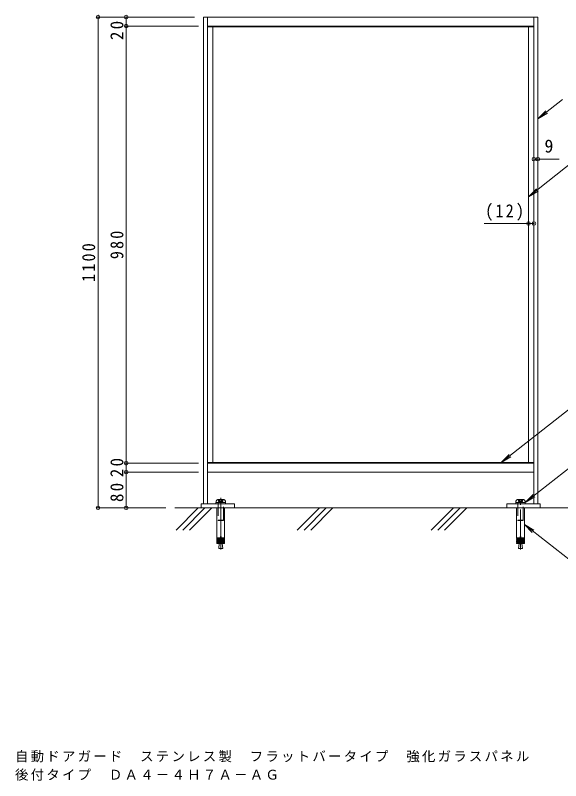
# Model space of a CAD drawing. Units: millimetres at full size, sheet at 1:10; details may follow other scales. Extents: x -823 to 1449, y -1368 to 1222.
# Drawn here: x -823 to 400, y -1368 to 347 of the extents above; entities that cross this region are included whole.
import ezdxf
from ezdxf.enums import TextEntityAlignment as Align

# ---------------------------------------------------------------- set-up
doc = ezdxf.new("R2010")
doc.units = ezdxf.units.MM
doc.header["$LTSCALE"] = 10
doc.header["$PDMODE"] = 32
doc.header["$PDSIZE"] = 8
doc.linetypes.add('CHAIN2', pattern=[12, 9, -1, 1, -1])
doc.linetypes.add('DASHED3', pattern=[4, 3, -1])
for name, color, linetype, lineweight in [('0-0_通り芯', 4, 'Continuous', 18), ('0-2_仕上', 7, 'Continuous', 9), ('0-3_建具', 2, 'Continuous', 9), ('0-4_その他', 7, 'Continuous', 9), ('0-5_寸法', 7, 'Continuous', 9), ('0-E', 7, 'Continuous', 18)]:
    doc.layers.add(name, color=color, linetype=linetype, lineweight=lineweight)
doc.styles.add('ＭＳ ゴシック', font='')
doc.styles.get('ＭＳ ゴシック').set_extended_font_data('MS Gothic')

msp = doc.modelspace()

# ---------------------------------------------------------------- linework, layer by layer
at = {"layer": '0-0_通り芯'}
for p, q in [((-401.08, -747.68), (-401.08, 343.32)), ((-392.08, 343.32), (-401.08, 343.32)), ((-392.08, 343.32), (339.92, 343.32)), ((339.92, 341.32), (339.92, 343.32)), ((339.92, 343.32), (348.92, 343.32)), ((348.92, -747.68), (348.92, 343.32)), ((339.92, -747.68), (339.92, 341.32)), ((339.92, 323.32), (-392.08, 323.32)), ((-392.08, -656.68), (339.92, -656.68)), ((339.92, -676.68), (-392.08, -676.68)), ((-406.08, -756.68), (-406.08, -747.68)), ((-406.08, -747.68), (-331.08, -747.68)), ((-331.08, -756.68), (-331.08, -747.68)), ((278.92, -756.68), (278.92, -747.68)), ((353.92, -747.68), (278.92, -747.68)), ((339.92, -747.68), (348.92, -747.68)), ((353.92, -756.68), (353.92, -747.68)), ((-406.08, -756.68), (-331.08, -756.68)), ((353.92, -756.68), (278.92, -756.68)), ((350.5, -756.68), (350.5, -756.69))]:
    msp.add_line(p, q, dxfattribs=at)
at = {"layer": '0-0_通り芯', "color": 7}
msp.add_line((-392.08, -747.68), (-401.08, -747.68), dxfattribs=at)
at = {"layer": '0-0_通り芯'}
msp.add_lwpolyline([(-392.08, 343.32), (-392.08, 341.32), (-392.08, -747.68)], dxfattribs=at)
at = {"layer": '0-2_仕上', "color": 3}
for p, q in [((339.92, 321.52), (-392.08, 321.52)), ((-380.08, 321.52), (-380.08, -654.88)), ((327.92, -654.88), (327.92, 321.52)), ((-392.08, -654.88), (339.92, -654.88))]:
    msp.add_line(p, q, dxfattribs=at)
at = {"layer": '0-3_建具', "linetype": 'CHAIN2'}
for p, q in [((-362.08, -769.18), (-362.08, -734.22)), ((309.92, -850.08), (309.92, -734.22)), ((-362.08, -850.08), (-362.08, -769.18))]:
    msp.add_line(p, q, dxfattribs=at)
at = {"layer": '0-3_建具', "linetype": 'DASHED3'}
for p, q in [((-372.83, -744.68), (-351.33, -744.68)), ((-372.58, -743.48), (-372.58, -744.68)), ((-368.33, -744.68), (-368.33, -784.18)), ((-366.95, -742.68), (-366.95, -737.68)), ((-362.08, -737.68), (-366.78, -737.68)), ((-364.64, -742.68), (-364.64, -737.68)), ((-357.38, -737.68), (-362.08, -737.68)), ((-360.02, -742.68), (-360.02, -737.68)), ((-360.02, -742.68), (-357.71, -742.68)), ((-357.71, -742.68), (-357.71, -737.68)), ((-356.33, -784.18), (-356.33, -744.68)), ((-351.58, -744.68), (-351.58, -743.48)), ((-351.33, -747.68), (-351.33, -744.68)), ((299.17, -744.68), (320.67, -744.68)), ((299.42, -743.48), (299.42, -744.68)), ((303.67, -744.68), (303.67, -784.18)), ((305.05, -742.68), (305.05, -737.68)), ((309.92, -737.68), (305.22, -737.68)), ((307.36, -742.68), (307.36, -737.68)), ((314.62, -737.68), (309.92, -737.68)), ((311.98, -742.68), (311.98, -737.68)), ((311.98, -742.68), (314.29, -742.68)), ((314.29, -742.68), (314.29, -737.68)), ((315.67, -784.18), (315.67, -744.68)), ((320.42, -744.68), (320.42, -743.48)), ((320.67, -747.68), (320.67, -744.68)), ((-368.33, -784.18), (-356.33, -784.18)), ((-368.33, -784.18), (-367.83, -784.68)), ((-356.83, -784.68), (-367.83, -784.68)), ((-356.83, -784.68), (-356.33, -784.18)), ((303.67, -784.18), (315.67, -784.18)), ((303.67, -784.18), (304.17, -784.68)), ((315.17, -784.68), (304.17, -784.68)), ((315.17, -784.68), (315.67, -784.18))]:
    msp.add_line(p, q, dxfattribs=at)
at = {"layer": '0-3_建具'}
for p, q in [((-370.73, -757.18), (-370.73, -769.18)), ((-370.73, -769.18), (-370.73, -821.18)), ((-353.43, -769.18), (-353.43, -757.18)), ((-353.43, -821.18), (-353.43, -769.18)), ((301.27, -757.18), (301.27, -769.18)), ((301.27, -769.18), (301.27, -821.18)), ((318.57, -769.18), (318.57, -757.18)), ((318.57, -821.18), (318.57, -769.18)), ((-370.73, -821.18), (-370.72, -821.18)), ((-362.58, -821.18), (-361.58, -821.18)), ((-362.58, -824.18), (-362.58, -821.18)), ((-353.45, -821.18), (-353.43, -821.18)), ((-353.45, -824.18), (-353.45, -821.18)), ((301.27, -821.18), (301.28, -821.18)), ((301.28, -824.18), (301.28, -821.18)), ((309.42, -821.18), (310.42, -821.18)), ((309.42, -824.18), (309.42, -821.18)), ((318.55, -821.18), (318.57, -821.18)), ((318.55, -824.18), (318.55, -821.18)), ((-362.58, -833.18), (-370.72, -833.18)), ((-370.72, -834.18), (-362.58, -834.18)), ((-370.72, -836.18), (-370.72, -834.18)), ((-365.4, -836.68), (-366.58, -847.58)), ((-362.59, -830.58), (-361.57, -830.58)), ((-362.58, -824.18), (-362.58, -825.18)), ((-362.58, -827.18), (-362.58, -825.18)), ((-362.58, -827.18), (-362.58, -828.18)), ((-362.58, -830.18), (-362.58, -828.18)), ((-362.58, -830.08), (-361.58, -830.08)), ((-362.58, -830.18), (-362.58, -831.18)), ((-362.58, -833.18), (-362.58, -831.18)), ((-362.58, -833.18), (-362.58, -834.18)), ((-362.58, -836.18), (-362.58, -834.18)), ((-362.58, -836.08), (-361.58, -836.08)), ((-361.58, -825.18), (-361.58, -824.18)), ((-361.58, -825.18), (-353.45, -825.18)), ((-361.58, -828.18), (-361.58, -827.18)), ((-361.58, -828.18), (-353.45, -828.18)), ((-361.58, -830.18), (-361.58, -828.18)), ((-361.58, -831.18), (-361.58, -830.18)), ((-353.45, -830.18), (-361.58, -830.18)), ((-361.58, -831.18), (-353.45, -831.18)), ((-361.58, -834.18), (-361.58, -833.18)), ((-361.58, -834.18), (-353.45, -834.18)), ((-361.58, -836.18), (-361.58, -834.18)), ((-357.58, -847.58), (-358.77, -836.68)), ((-353.45, -827.18), (-353.45, -825.18)), ((-353.45, -830.18), (-353.45, -828.18)), ((-353.45, -833.18), (-353.45, -831.18)), ((-353.45, -836.18), (-353.45, -834.18)), ((309.42, -824.18), (301.28, -824.18)), ((301.28, -827.18), (301.28, -825.18)), ((301.28, -825.18), (309.42, -825.18)), ((309.42, -827.18), (301.28, -827.18)), ((301.28, -830.18), (301.28, -828.18)), ((301.28, -828.18), (309.42, -828.18)), ((309.42, -830.18), (301.28, -830.18)), ((301.28, -834.18), (309.42, -834.18)), ((301.28, -836.18), (301.28, -834.18)), ((306.6, -836.68), (305.42, -847.58)), ((309.41, -830.58), (310.43, -830.58)), ((309.42, -824.18), (309.42, -825.18)), ((309.42, -827.18), (309.42, -825.18)), ((309.42, -827.18), (309.42, -828.18)), ((309.42, -830.18), (309.42, -828.18)), ((309.42, -830.08), (310.42, -830.08)), ((309.42, -830.18), (309.42, -831.18)), ((309.42, -833.18), (309.42, -831.18)), ((309.42, -833.18), (309.42, -834.18)), ((309.42, -836.18), (309.42, -834.18)), ((309.42, -836.08), (310.42, -836.08)), ((310.42, -825.18), (310.42, -824.18)), ((310.42, -825.18), (318.55, -825.18)), ((310.42, -827.18), (310.42, -825.18)), ((310.42, -828.18), (310.42, -827.18)), ((318.55, -827.18), (310.42, -827.18)), ((310.42, -828.18), (318.55, -828.18)), ((310.42, -830.18), (310.42, -828.18)), ((310.42, -831.18), (310.42, -830.18)), ((318.55, -830.18), (310.42, -830.18)), ((310.42, -831.18), (318.55, -831.18)), ((310.42, -834.18), (310.42, -833.18)), ((310.42, -834.18), (318.55, -834.18)), ((310.42, -836.18), (310.42, -834.18)), ((314.42, -847.58), (313.23, -836.68)), ((318.55, -827.18), (318.55, -825.18)), ((318.55, -830.18), (318.55, -828.18)), ((318.55, -833.18), (318.55, -831.18)), ((318.55, -836.18), (318.55, -834.18)), ((-366.58, -847.58), (-366.08, -848.08)), ((-366.58, -847.58), (-362.08, -847.58)), ((-366.08, -848.08), (-362.08, -848.08)), ((-362.08, -847.58), (-357.58, -847.58)), ((-362.08, -848.08), (-358.08, -848.08)), ((-358.08, -848.08), (-357.58, -847.58)), ((305.42, -847.58), (305.92, -848.08)), ((305.42, -847.58), (314.42, -847.58)), ((305.92, -848.08), (313.92, -848.08)), ((313.92, -848.08), (314.42, -847.58))]:
    msp.add_line(p, q, dxfattribs=at)
at = {"layer": '0-3_建具', "linetype": 'DASHED3'}
for points in [[(-372.83, -744.68), (-372.83, -747.68), (-351.33, -747.68)], [(-366.95, -742.68), (-364.64, -742.68), (-360.02, -742.68)], [(299.17, -744.68), (299.17, -747.68), (320.67, -747.68)], [(305.05, -742.68), (307.36, -742.68), (311.98, -742.68)]]:
    msp.add_lwpolyline(points, dxfattribs=at)
at = {"layer": '0-3_建具'}
for points in [[(-362.58, -824.18), (-370.72, -824.18), (-370.72, -821.18)], [(-353.45, -824.18), (-361.58, -824.18), (-361.58, -821.18)], [(318.55, -824.18), (310.42, -824.18), (310.42, -821.18)], [(-362.58, -827.18), (-370.72, -827.18), (-370.72, -825.18), (-362.58, -825.18)], [(-362.58, -830.18), (-370.72, -830.18), (-370.72, -828.18), (-362.58, -828.18)], [(-370.72, -833.18), (-370.72, -831.18), (-362.58, -831.18)], [(-362.58, -836.18), (-362.58, -836.68), (-370.22, -836.68)], [(-353.45, -827.18), (-361.58, -827.18), (-361.58, -825.18)], [(-353.45, -833.18), (-361.58, -833.18), (-361.58, -831.18)], [(-353.95, -836.68), (-361.58, -836.68), (-361.58, -836.18)], [(309.42, -833.18), (301.28, -833.18), (301.28, -831.18), (309.42, -831.18)], [(309.42, -836.18), (309.42, -836.68), (301.78, -836.68)], [(318.55, -833.18), (310.42, -833.18), (310.42, -831.18)], [(318.05, -836.68), (310.42, -836.68), (310.42, -836.18)]]:
    msp.add_lwpolyline(points, dxfattribs=at)
at = {"layer": '0-3_建具', "linetype": 'DASHED3'}
for centre, start, end in [((-366.78, -743.48), 90, 180), ((-357.38, -743.48), 0, 90), ((305.22, -743.48), 90, 180), ((314.62, -743.48), 0, 90)]:
    msp.add_arc(centre, 5.8, start, end, dxfattribs=at)
at = {"layer": '0-3_建具'}
for centre, radius, start, end in [((-370.23, -757.18), 0.5, 101.47834, 180), ((-353.93, -757.18), 0.5, 0, 78.52166), ((301.77, -757.18), 0.5, 101.47834, 180), ((318.07, -757.18), 0.5, 0, 78.52166), ((-370.22, -836.18), 0.5, 180.04103, 270.06069), ((-370.97, -824.68), 0.566, 297.99826, 62.00174), ((-370.97, -827.68), 0.566, 297.99877, 62.00123), ((-370.97, -830.68), 0.566, 297.99877, 62.00123), ((-370.97, -833.68), 0.566, 297.99877, 62.00123), ((-353.95, -836.18), 0.501, 269.95561, 359.94288), ((-353.19, -824.68), 0.566, 117.99564, 242.00436), ((-353.19, -827.68), 0.566, 117.99624, 242.00376), ((-353.19, -830.68), 0.566, 117.99656, 242.00344), ((-353.19, -833.68), 0.566, 117.99614, 242.00386), ((301.78, -836.18), 0.5, 180.04488, 270.06003), ((301.03, -824.68), 0.566, 297.98915, 62.01085), ((301.03, -827.68), 0.566, 297.99011, 62.00989), ((301.03, -830.68), 0.566, 297.99011, 62.00989), ((301.03, -833.68), 0.566, 297.99011, 62.00989), ((318.05, -836.18), 0.501, 269.95816, 359.93692), ((318.81, -824.68), 0.566, 117.99124, 242.00876), ((318.81, -827.68), 0.566, 117.99174, 242.00826), ((318.81, -830.68), 0.566, 117.99174, 242.00826), ((318.81, -833.68), 0.566, 117.99174, 242.00826)]:
    msp.add_arc(centre, radius, start, end, dxfattribs=at)
at = {"layer": '0-4_その他'}
for p, q in [((-640.37, 343.32), (-421.08, 343.32)), ((-637.37, 343.32), (-637.37, -756.68)), ((-577.09, 343.32), (-421.08, 343.32)), ((-574.09, 323.32), (-574.09, 343.32)), ((-577.09, 323.32), (-412.08, 323.32)), ((-574.09, -656.68), (-574.09, 323.32)), ((396.22, 24.87), (339.92, 24.87)), ((339.92, -119.25), (228.11, -119.25)), ((-577.09, -656.68), (-412.08, -656.68)), ((-574.09, -676.68), (-574.09, -656.68)), ((-577.09, -676.68), (-412.08, -676.68)), ((-574.09, -756.68), (-574.09, -676.68)), ((-640.37, -756.68), (-485.1, -756.68)), ((-577.09, -756.68), (-485.1, -756.68))]:
    msp.add_line(p, q, dxfattribs=at)
for p in [(-637.37, 343.32), (-574.09, 343.32), (-574.09, 323.32), (339.92, 24.87), (348.92, 24.87), (327.92, -119.25), (339.92, -119.25), (-574.09, -656.68), (-574.09, -676.68), (-637.37, -756.68), (-574.09, -756.68)]:
    msp.add_point(p, dxfattribs=at)
at = {"layer": '0-5_寸法'}
for p, q in [((348.92, 115.51), (370.42, 128.26)), ((327.92, -59.26), (349.42, -46.51)), ((266.88, -654.88), (425.95, -529.87)), ((266.88, -654.88), (284.35, -637)), ((266.88, -654.88), (288.38, -642.13)), ((423.53, -663.84), (320.67, -744.68)), ((320.67, -744.68), (338.14, -726.8)), ((320.67, -744.68), (338.14, -726.8)), ((320.67, -744.68), (342.17, -731.93)), ((320.67, -744.68), (342.17, -731.93)), ((318.57, -793.97), (446.72, -894.68)), ((318.57, -793.97), (336.04, -811.85)), ((318.57, -793.97), (340.07, -806.72))]:
    msp.add_line(p, q, dxfattribs=at)
for points in [[(403.78, 158.62), (348.92, 115.51), (366.39, 133.39)], [(432.78, 23.15), (327.92, -59.26), (345.39, -41.38)]]:
    msp.add_lwpolyline(points, dxfattribs=at)
at = {"layer": '0-E'}
msp.add_line((-465.1, -756.68), (510.2, -756.68), dxfattribs=at)
at = {"layer": '0-E', "lineweight": 9}
for p, q in [((-412.53, -756.69), (-462.41, -806.57)), ((-397.53, -756.69), (-447.41, -806.57)), ((-382.53, -756.69), (-432.41, -806.57)), ((-140.6, -756.69), (-190.48, -806.57)), ((-125.6, -756.69), (-175.48, -806.57)), ((-110.6, -756.69), (-160.48, -806.57)), ((159.4, -756.69), (109.52, -806.57)), ((174.4, -756.69), (124.52, -806.57)), ((189.4, -756.69), (139.52, -806.57))]:
    msp.add_line(p, q, dxfattribs=at)

# ---------------------------------------------------------------- texts
at = {"layer": '0-0_通り芯', "color": 7, "char_height": 21.99, "attachment_point": 7, "style": 'ＭＳ ゴシック'}
for s, insert in [('\\T1.17;自動ドアガード\u3000ステンレス製\u3000フラットバータイプ\u3000強化ガラスパネル', (-823.43, -1327.18)), ('\\T1.17;後付タイプ\u3000ＤＡ４－４Ｈ７Ａ－ＡＧ', (-823.43, -1368.19))]:
    msp.add_mtext(s, dxfattribs=dict(at, insert=insert))
at = {"layer": '0-4_その他', "color": 2, "style": 'ＭＳ ゴシック'}
msp.add_text('9', height=29.33, dxfattribs=at).set_placement((363.64, 30.87), align=Align.BOTTOM_LEFT)
at = {"layer": '0-4_その他', "color": 2, "char_height": 29.33, "attachment_point": 7, "rotation": 90, "style": 'ＭＳ ゴシック'}
for s, insert in [('\\T1.27;\\W0.95;20', (-580.09, 291.87)), ('\\T1.27;\\W0.9;980', (-580.09, -199.18)), ('\\T1.28;\\W0.9;1100', (-643.37, -250.43)), ('\\T1.27;\\W0.95;20', (-580.09, -687.93)), ('\\T1.27;\\W0.95;80', (-580.09, -743.61))]:
    msp.add_mtext(s, dxfattribs=dict(at, insert=insert))
at = {"layer": '0-4_その他', "color": 2, "insert": (230.76, -113.25), "char_height": 29.33, "attachment_point": 7, "style": 'ＭＳ ゴシック'}
msp.add_mtext('\\T1.28;\\W0.9;(12)', dxfattribs=at)

doc.saveas('drawing.dxf')
